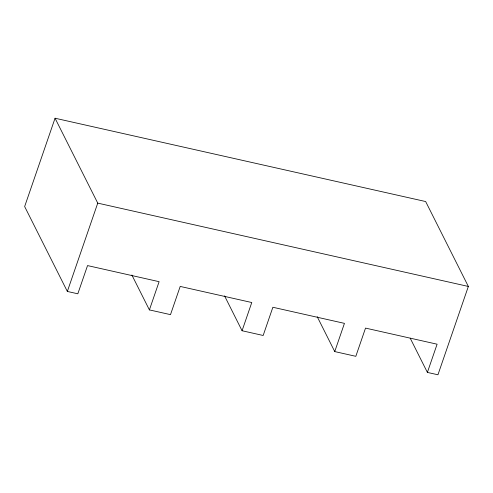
<?xml version="1.0" encoding="UTF-8"?>
<svg xmlns="http://www.w3.org/2000/svg" width="493" height="493" viewBox="0 0 493 493"><rect width="100%" height="100%" fill="white"/><g stroke="black" fill="none" stroke-linecap="round" stroke-linejoin="round"><path stroke-width="0.74" d="M55.056 118.221L24.65 206.549L67.344 291.449L77.826 293.797L87.538 265.585L159.11 281.682L149.397 309.9L170.492 314.639L180.204 286.427L251.775 302.523L242.063 330.735L263.163 335.48L272.875 307.262L344.447 323.365L334.735 351.577L355.823 356.316L365.529 328.098L437.1 344.2L427.388 372.412L437.944 374.779L468.35 286.451L425.662 201.545L55.056 118.221L97.743 203.122L67.344 291.449M97.743 203.122L468.35 286.451M410.207 338.198L427.388 372.412M317.209 316.679L334.735 351.577M224.537 295.843L242.063 330.735M131.871 275.002L149.397 309.9"/></g></svg>
